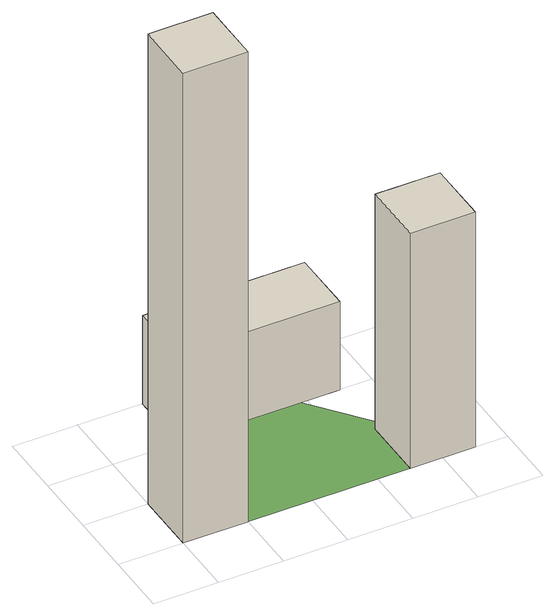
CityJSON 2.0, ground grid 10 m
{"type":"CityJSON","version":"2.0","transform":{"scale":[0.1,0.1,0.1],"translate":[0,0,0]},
"CityObjects":{
"building1":{"type":"Building","attributes":{"name":"Tower 1","class":"Residential"},"geometry":[{"type":"Solid","lod":"2","boundaries":[[[[0,1,2,3]],[[4,5,6,7]],[[0,4,7,3]],[[1,5,4,0]],[[2,6,5,1]],[[3,7,6,2]]]]}]},
"building2":{"type":"Building","attributes":{"name":"House","class":"Infrastructure"},"geometry":[{"type":"Solid","lod":"2","boundaries":[[[[8,9,10,11]],[[12,13,14,15]],[[8,12,15,11]],[[9,13,12,8]],[[10,14,13,9]],[[11,15,14,10]]]]}]},
"building3":{"type":"Building","attributes":{"name":"Tower 2","class":"Residential"},"geometry":[{"type":"Solid","lod":"2","boundaries":[[[[16,17,18,19]],[[20,21,22,23]],[[16,20,23,19]],[[17,21,20,16]],[[18,22,21,17]],[[19,23,22,18]]]]}]},
"plantcover1":{"type":"PlantCover","attributes":{"name":"Green Area (Park)"},"geometry":[{"type":"MultiSurface","lod":"2","boundaries":[[[16,24,3]]]}]}
},
"vertices":[
[100,0,0],[100,100,0],[0,100,0],[0,0,0],[100,0,800],[100,100,800],[0,100,800],[0,0,800],
[350,200,0],[350,300,0],[100,300,0],[100,200,0],[350,200,150],[350,300,150],[100,300,150],[100,200,150],
[450,0,0],[450,100,0],[350,100,0],[350,0,0],[450,0,400],[450,100,400],[350,100,400],[350,0,400],
[250,250,0]
]}
